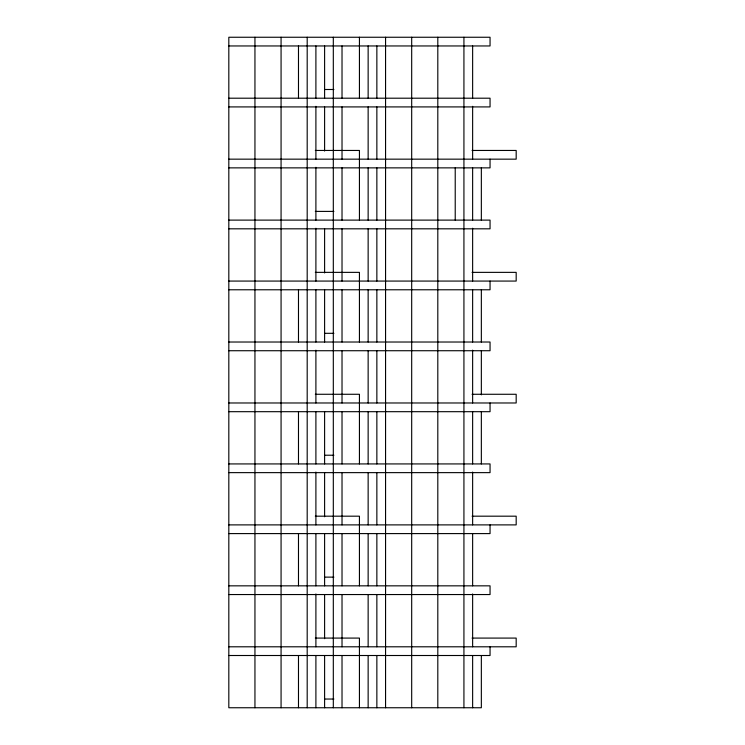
<?xml version="1.0" encoding="UTF-8"?>
<svg xmlns="http://www.w3.org/2000/svg" width="745" height="745" viewBox="0 0 745 745"><rect width="100%" height="100%" fill="white"/><g stroke="black" fill="none" stroke-linecap="round" stroke-linejoin="round"><path stroke-width="1.12" d="M228.817 45.957L490.052 45.957L490.052 37.25L228.817 37.25L228.817 707.75L481.344 707.75L481.344 655.507M324.606 89.493L333.9 89.493M228.817 98.2L490.052 98.2L490.052 106.917L228.817 106.917M315.321 150.453L359.435 150.453L359.435 220.11M472.06 150.453L516.183 150.453L516.183 159.16L228.817 159.16M228.817 167.867L490.052 167.867L490.052 159.16M315.321 211.403L333.9 211.403M228.817 220.11L490.052 220.11L490.052 228.817L228.817 228.817M315.321 272.363L359.435 272.363L359.435 342.02M472.06 272.363L516.183 272.363L516.183 281.07L228.817 281.07M228.817 289.777L490.052 289.777L490.052 281.07M324.606 333.313L333.9 333.313M228.817 342.02L490.052 342.02L490.052 350.727L228.817 350.727M315.321 394.273L359.435 394.273L359.435 463.93M472.06 394.273L516.183 394.273L516.183 402.98L228.817 402.98M228.817 411.687L490.052 411.687L490.052 402.98M324.606 455.223L333.9 455.223M228.817 463.93L490.052 463.93L490.052 472.637L228.817 472.637M315.321 516.183L359.435 516.183L359.435 585.84M472.06 516.183L516.183 516.183L516.183 524.89L228.817 524.89M228.817 533.597L490.052 533.597L490.052 524.89M324.606 577.133L333.9 577.133M228.817 585.84L490.052 585.84L490.052 594.547L228.817 594.547M315.321 638.083L359.435 638.083L359.435 707.75M472.06 638.083L516.183 638.083L516.183 646.8L228.817 646.8M228.817 655.507L490.052 655.507L490.052 646.8M324.606 699.043L333.9 699.043M481.344 167.867L481.344 220.11M481.344 289.777L481.344 342.02M481.344 350.727L481.344 394.85M481.344 411.687L481.344 463.93M472.637 45.957L472.637 98.2M472.637 106.33L472.637 159.16M472.637 167.867L472.637 220.11M472.637 228.24L472.637 281.07M472.637 289.777L472.637 342.02M472.637 350.15L472.637 402.98M472.637 411.687L472.637 463.93M472.637 472.06L472.637 524.89M472.637 533.597L472.637 585.84M472.637 593.97L472.637 646.8M472.637 655.507L472.637 707.75M463.93 37.25L463.93 707.75M455.223 167.867L455.223 220.11M437.809 37.25L437.809 707.75M411.687 37.25L411.687 707.75M385.565 37.25L385.565 707.75M376.858 45.957L376.858 98.2M376.858 106.917L376.858 159.16M376.858 167.867L376.858 220.11M376.858 228.817L376.858 281.07M376.858 289.777L376.858 342.02M376.858 350.727L376.858 402.98M376.858 411.687L376.858 463.93M376.858 472.637L376.858 524.89M376.858 533.597L376.858 585.84M376.858 594.547L376.858 646.8M376.858 655.507L376.858 707.75M368.142 45.957L368.142 98.2M368.142 106.917L368.142 159.16M368.142 167.867L368.142 220.11M368.142 228.817L368.142 281.07M368.142 289.777L368.142 342.02M368.142 350.727L368.142 402.98M368.142 411.687L368.142 463.93M368.142 472.637L368.142 524.89M368.142 533.597L368.142 585.84M368.142 594.547L368.142 646.8M368.142 655.507L368.142 707.75M359.435 37.25L359.435 98.2M342.02 45.957L342.02 98.2M342.02 106.917L342.02 159.16M342.02 167.867L342.02 220.11M342.02 228.817L342.02 281.07M342.02 289.777L342.02 342.02M342.02 350.727L342.02 402.98M342.02 411.687L342.02 463.93M342.02 472.637L342.02 524.89M342.02 533.597L342.02 585.84M342.02 594.547L342.02 646.8M342.02 655.507L342.02 707.75M333.313 37.25L333.313 707.75M324.606 45.957L324.606 98.2M324.606 106.917L324.606 151.03M324.606 228.817L324.606 272.94M324.606 289.777L324.606 342.02M324.606 411.687L324.606 463.93M324.606 472.637L324.606 516.76M324.606 533.597L324.606 585.84M324.606 594.547L324.606 638.67M324.606 655.507L324.606 707.75M315.899 45.957L315.899 98.2M315.899 106.33L315.899 159.16M315.899 167.29L315.899 220.11M315.899 228.24L315.899 281.07M315.899 289.777L315.899 342.02M315.899 350.15L315.899 402.98M315.899 411.687L315.899 463.93M315.899 472.06L315.899 524.89M315.899 533.597L315.899 585.84M315.899 593.97L315.899 646.8M315.899 655.507L315.899 707.75M307.191 37.25L307.191 707.75M298.484 45.957L298.484 98.2M298.484 289.777L298.484 342.02M298.484 411.687L298.484 463.93M298.484 533.597L298.484 585.84M298.484 655.507L298.484 707.75M281.07 37.25L281.07 707.75M254.948 37.25L254.948 707.75"/></g></svg>
